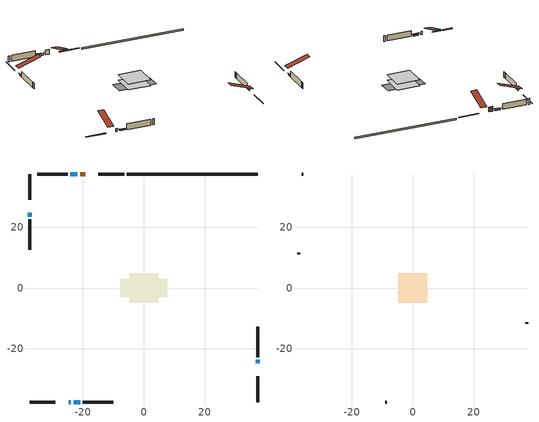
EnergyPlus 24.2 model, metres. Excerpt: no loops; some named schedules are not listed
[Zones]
conditioned space
 floor adiabatic (Floor2 construction): -4.8,-4.8 -4.8,4.8 4.8,4.8 4.8,-4.8 z0.61
 floor adiabatic (AdiabaticFloorConstruction): -4.8,-4.8 -4.8,4.8 4.8,4.8 4.8,-4.8 z0.61
 floor foundation (Slab1 construction): -7.78,-2.96 -7.78,2.96 7.78,2.96 7.78,-2.96 z0
 wall outside (RimJoist1 construction): -6.43,37.47 -14.9,37.47 / -37.47,-37.47 -29.01,-37.47 / -37.47,37.47 -37.47,29.01 / 37.47,-37.47 37.47,-29.01 z0.61:0.91
 wall outside (AdiabaticWallConstruction 1): -19.22,37.47 -20.89,37.47 z0.61:2.64
 wall outside (AdiabaticWallConstruction): -24.69,-37.47 -24,-37.47 z0.61:1.83; 37.47,-24.69 37.47,-23.62 / -23.07,-37.47 -20.94,-37.47 / -37.47,24.69 -37.47,23.47 z0.61:1.02; -21.82,37.47 -24.11,37.47 z0.61:1.22
 wall outside (Wall1 construction): -25.03,37.47 -35,37.47 / -20.01,-37.47 -10.04,-37.47 / -37.47,22.54 -37.47,12.57 / 37.47,-22.69 37.47,-12.72 z0.61:3.05
 wall foundation (FoundationWall1 construction): 37.47,37.47 -5.51,37.47 z0:0.61
 window (WindowConstruction): -24.69,-37.47 -24,-37.47 z0.61:1.83
 window (WindowConstruction 1): 37.47,-24.69 37.47,-23.62 z0.61:1.02
 window (WindowConstruction 2): -23.07,-37.47 -20.94,-37.47 z0.61:1.02
 window (WindowConstruction 3): -37.47,24.69 -37.47,23.47 z0.61:1.02
 window (WindowConstruction 4): -21.82,37.47 -24.11,37.47 z0.61:1.22
 door (Door): -19.22,37.47 -20.89,37.47 z0.61:2.64
 ceiling adiabatic (AdiabaticFloorConstruction): 4.8,-4.8 4.8,4.8 -4.8,4.8 -4.8,-4.8 z0.61
attic - vented
 floor to conditioned space (Floor1 construction Reversed): -4.8,-4.8 -4.8,4.8 4.8,4.8 4.8,-4.8 z3.05
 wall outside (Wall3 construction): -35.93,37.47 -36.54,37.47 / -9.11,-37.47 -8.5,-37.47 / -37.47,11.64 -37.47,11.03 / 37.47,-11.8 37.47,-11.18 z0.61:3.05
 roof outside (Roof1 construction): -18.29,37.47,3.05 -18.29,28.12,6.17 -15.83,28.12,6.17 -15.83,37.47,3.05; -25.62,-37.47,3.05 -25.62,-28.12,6.17 -28.08,-28.12,6.17 -28.08,-37.47,3.05; -37.47,25.62,3.05 -28.12,25.62,6.17 -28.12,28.08,6.17 -37.47,28.08,3.05; 37.47,-25.62,3.05 28.12,-25.62,6.17 28.12,-28.08,6.17 37.47,-28.08,3.05
shading: 37.47,-23.32 37.47,-24.99 37.77,-24.99 37.77,-23.32 z1.31; -20.64,-37.47 -23.37,-37.47 -23.37,-37.77 -20.64,-37.77 z1.31; -37.47,23.17 -37.47,24.99 -37.77,24.99 -37.77,23.17 z1.31; -24.4,37.47 -21.52,37.47 -21.52,37.77 -24.4,37.77 z1.52
[Building]
Building 1: Terrain=Suburbs
[Site:Location]
Windsor AP_ON: Latitude {deg}=42.28; Longitude {deg}=-82.96; Time Zone {hr}=-5; Elevation {m}=190; Keep Site Location Information=Yes
[Site:GroundTemperature:Shallow]
6.34957, 4.46684, 4.31606, 5.20952, 8.79623, 12.3662, 15.4612, 17.4219, 17.5884, 15.9938, 12.9777, 9.51722
[Site:WaterMainsTemperature]
Calculation Method=Schedule; Temperature Schedule=mains temperature schedule
[Material] Roughness=Rough; Thermal Absorptance=0.9
Name | Thickness {m} | Conductivity {W/m-K} | Density {kg/m3} | Specific Heat {J/kg-K} | Solar Absorptance | Visible Absorptance
asphalt or fiberglass shingles | 0.00635 | 0.162714 | 1121.4 | 1465.45 | 0.4 | 0.4
ceiling stud and cavity | 0.1397 | 0.0798965 | 65.682 | 1177.47 | 0.7 | 0.7
concrete 4.0 in. | 0.1016 | 1.803125 | 2242.8 | 837.4 | 0.7 | 0.7
concrete 8.0 in. | 0.2032 | 1.803125 | 2242.8 | 837.4 | 0.7 | 0.7
door material | 0.04445 | 0.053851 | 512.64 | 1214.23 | 0.7 | 0.7
exterior vertical ins | 0.00347186 | 0.029427 | 32.04 | 1214.23 | 0.7 | 0.7
floor covering | 0.0127 | 9.015625 | 54.468 | 1339.84 | 0.6 | 0.6
floor covering 1 | 0.0127 | 0.0433444 | 54.468 | 1339.84 | 0.6 | 0.6
floor rigid ins; wall rigid ins | 0.512978 | 0.029427 | 32.04 | 1214.23 | 0.7 | 0.7
floor stud and cavity | 0.0889 | 0.340671 | 50.32683 | 1063.81 | 0.7 | 0.7
floor stud and cavity 1 | 0.1397 | 1.75129 | 37.0049 | 1207.88 | 0.7 | 0.7
furniture material conditioned space 1 | 0.1524 | 0.115458 | 640.8 | 1214.23 | 0.6 | 0.6
gypsum board | 0.00254 | 0.160291 | 801 | 837.4 | 0.6 | 0.6
gypsum board 1 | 0.0127 | 0.160291 | 801 | 837.4 | 0.6 | 0.6
gypsum board 2 | 0.0127 | 0.160291 | 801 | 837.4 | 0.7 | 0.7
osb sheathing 0.75 in. | 0.01905 | 0.115458 | 512.64 | 1214.23 | 0.7 | 0.7
rim joist stud and cavity | 0.0508 | 0.165372 | 50.32683 | 1063.81 | 0.6 | 0.6
wall stud and cavity | 0.0889 | 0.192541 | 50.32683 | 1063.81 | 0.7 | 0.7
wall stud and cavity 1 | 0.0889 | 6.9971 | 50.32683 | 1063.81 | 0.6 | 0.6
wall stud and cavity 2 | 0.0889 | 0.380278 | 52.3479 | 1209.89 | 0.7 | 0.7
wall stud and cavity 3 | 0.0889 | 0.391764 | 83.0341 | 1211.67 | 0.7 | 0.7
wood siding | 0.00254 | 0.102417 | 544.68 | 1172.36 | 0.4 | 0.4
wood siding 1; wood siding 2; wood siding 3 | 0.0254 | 0.102417 | 544.68 | 1172.36 | 0.7 | 0.7
[WindowMaterial:SimpleGlazingSystem]
Name | U-Factor {W/m2-K} | Solar Heat Gain Coefficient
WindowMaterial | 2.57724 | 0.47
WindowMaterial 1 | 2.71352 | 0.39
WindowMaterial 2 | 2.99571 | 0.39
WindowMaterial 3 | 2.69762 | 0.4
WindowMaterial 4 | 2.69024 | 0.41
[Construction]
AdiabaticFloorConstruction: floor stud and cavity 1, floor rigid ins, osb sheathing 0.75 in., floor covering 1
AdiabaticWallConstruction: wood siding 2, wall rigid ins, wall stud and cavity 2, gypsum board 1
AdiabaticWallConstruction 1: wood siding 3, wall rigid ins, wall stud and cavity 2, gypsum board 1
Door: door material
Floor1 construction Reversed: gypsum board 1, ceiling stud and cavity
Floor2 construction: floor stud and cavity, floor covering
FoundationWall1 construction: concrete 8.0 in., gypsum board 2
furniture construction conditioned space 1: furniture material conditioned space 1
PartitionWallConstruction: gypsum board 1, wall stud and cavity 3, gypsum board 1
RimJoist1 construction: wood siding 1, rim joist stud and cavity
Roof1 construction: asphalt or fiberglass shingles
Slab1 construction: concrete 4.0 in.
Wall1 construction: wood siding, wall stud and cavity, gypsum board
Wall3 construction: wood siding, wall stud and cavity 1
WindowConstruction: WindowMaterial
WindowConstruction 1: WindowMaterial 1
WindowConstruction 2: WindowMaterial 2
WindowConstruction 3: WindowMaterial 3
WindowConstruction 4: WindowMaterial 4
[Zone] Multiplier=1; Part of Total Floor Area=Yes
Name | Volume {m3}
attic - vented | 46.6297
conditioned space | 303.4
[Space]
Name | Zone | Volume {m3}
attic - vented 1 | attic - vented | 46.6297
conditioned space 1 | conditioned space | 303.4
[ZoneInfiltration:EffectiveLeakageArea]
infil attic - vented 1: Zone or Space=attic - vented 1; Schedule=Always On Discrete; Effective Air Leakage Area {cm2}=4096; Stack Coefficient=0.0003863; Wind Coefficient=1.32795e-05
[ZoneMixing]
whole house fan mix: Zone or Space=attic - vented; Schedule=Always On Continuous; Design Flow Rate Calculation Method=Flow/Zone; Design Flow Rate {m3/s}=0; Source Zone or Space=conditioned space
[SurfaceProperty:ExposedFoundationPerimeter]
Slab1: Exposed Perimeter Calculation Method=TotalExposedPerimeter; Total Exposed Perimeter {m}=42.978
[InternalMass] Zone or ZoneList=conditioned space; Space or SpaceList=conditioned space 1
Name | Construction | Surface Area {m2}
furniture mass conditioned space 1 | furniture construction conditioned space 1 | 110.608
partition wall mass | PartitionWallConstruction | 184.36
[Lights]
interior lighting: Zone or ZoneList or Space or SpaceList=conditioned space 1; Schedule=interior lighting schedule; Design Level Calculation Method=LightingLevel; Lighting Level {W}=343.2; Return Air Fraction=0; Fraction Radiant=0.6; Fraction Visible=0.2; Fraction Replaceable=1
[People]
occupants: Zone or ZoneList or Space or SpaceList=conditioned space 1; Number of People Schedule=occupants schedule; Number of People Calculation Method=People; Number of People=3; Fraction Radiant=0.314171; Sensible Heat Fraction=0.56303; Activity Level Schedule=occupants activity schedule; Carbon Dioxide Generation Rate {m3/s-W}=0; Enable ASHRAE 55 Comfort Warnings=No; Mean Radiant Temperature Calculation Type=EnclosureAveraged
[ElectricEquipment] Zone or ZoneList or Space or SpaceList=conditioned space 1; Design Level Calculation Method=EquipmentLevel
Name | Schedule | Design Level {W} | Fraction Latent | Fraction Radiant | Fraction Lost
clothes dryer | clothes dryer schedule | 140.772 | 0.015 | 0.081 | 0.85
clothes washer | clothes washer schedule | 32.1985 | 0.03 | 0.162 | 0.7
cooking range | cooking range schedule | 215.147 | 0.08 | 0.432 | 0.2
dishwasher | dishwasher schedule | 66.8632 | 0.3 | 0.18 | 0.4
fridge | fridge schedule | 72.9452 | 0 | 0.6 | 0
mech vent house fan | mech vent house fan schedule | 0 | 0 | 0 | 1
mech vent house fan cfis | mech vent house fan cfis schedule | 0 | 0 | 0 | 0
misc plug loads | misc plug loads schedule | 494.7 | 0.045 | 0.513 | 0.1
whole house fan | Always On Discrete | 0 | 0 | 0 | 1
[OtherEquipment] Zone or ZoneList or Space or SpaceList=conditioned space 1; Design Level Calculation Method=EquipmentLevel
Name | Fuel Type | Schedule | Design Level {W} | Fraction Latent | Fraction Radiant | Fraction Lost
clothes dryer 1 | Electricity | clothes dryer schedule | 0 | 0.015 | 0.081 | 0.85
cooking range 1 | Electricity | cooking range schedule | 0 | 0.08 | 0.432 | 0.2
general water use latent | None | general water use schedule | 62.594 | 1 | 0 | 0
general water use sensible | None | general water use schedule | -61.6891 | 0 | 0.6 | 0
mech vent house fan latent load | None | Always On Discrete | 0 | 1 | 0 | 0
mech vent house fan sensible load | None | Always On Discrete | 0 | 0 | 0 | 0
water heater energy adjustment1 | NaturalGas | Always On Discrete | 0.01 | 0 | 0 | 1
[ZoneInfiltration:DesignFlowRate] Zone or ZoneList or Space or SpaceList=conditioned space 1; Schedule=Always On Discrete; Design Flow Rate Calculation Method=Flow/Zone; Design Flow Rate {m3/s}=0
infil flow; natural vent flow; whole house fan flow
[ZoneControl:Thermostat]
conditioned space Thermostat: Zone or ZoneList=conditioned space; Control Type Schedule=conditioned space Thermostat Schedule; Control 1=conditioned space temperature setpoint; Temperature Difference Between Cutout And Setpoint {deltaC}=0
[ZoneHVAC:Baseboard:Convective:Electric]
electric baseboard: Availability Schedule=Always On Discrete; Heating Design Capacity {W}=17850.4; Efficiency=1
[Zone equipment]
conditioned space: electric baseboard
[Foundation:Kiva]
Foundation Kiva 1: Initial Indoor Air Temperature {C}=15.5611; Wall Height Above Grade {m}=0.609996; Wall Depth Below Slab {m}=0.2032; Custom Block Material Name 1=exterior vertical ins; Custom Block Depth 1 {m}=0.609996; Custom Block X Position 1 {m}=0.2159; Custom Block Z Position 1 {m}=0
[Foundation:Kiva:Settings]
Soil Conductivity {W/m-K}=0.849921; Soil Density {kg/m3}=1842.3; Soil Specific Heat {J/kg-K}=418.7; Ground Solar Absorptivity=0.9; Ground Thermal Absorptivity=0.9; Ground Surface Roughness {m}=0.03; Far-Field Width {m}=40; Deep-Ground Boundary Condition=ZeroFlux; Deep-Ground Depth {m}=40; Minimum Cell Dimension {m}=0.2; Maximum Cell Growth Coefficient=3; Simulation Timestep=Timestep
[Exterior:Lights]
exterior lighting: Schedule=exterior lighting schedule; Design Level {W}=75.6
[EnergyManagementSystem:GlobalVariable]
infil_program_Qfan
infil_program_Qinf
natural_vent_program_Qnv
natural_vent_program_Qwhf
[EnergyManagementSystem:Sensor]
Name | Output:Variable or Output:Meter Index Key | Output:Variable or Output:Meter
airflow_gain | infil flow | Infiltration Sensible Heat Gain Energy
airflow_gain_1 | natural vent flow | Infiltration Sensible Heat Gain Energy
airflow_gain_2 | whole house fan flow | Infiltration Sensible Heat Gain Energy
airflow_loss | infil flow | Infiltration Sensible Heat Loss Energy
airflow_loss_1 | natural vent flow | Infiltration Sensible Heat Loss Energy
airflow_loss_2 | whole house fan flow | Infiltration Sensible Heat Loss Energy
clg_load_cond |  | Cooling:EnergyTransfer:Zone:CONDITIONED SPACE
clg_sp_s; clg_sp_s_1 | cooling setpoint | Schedule Value
clothes_dryer_exhaust_0_sch_s | clothes dryer exhaust 0 schedule | Schedule Value
conditioned_space_clg_unmet_s | conditioned space | Zone Cooling Setpoint Not Met Time
conditioned_space_htg_unmet_s | conditioned space | Zone Heating Setpoint Not Met Time
cool_season | cooling season schedule | Schedule Value
fridge_tin_s; tin_s; tin_s_1 | conditioned space | Zone Mean Air Temperature
htg_load_cond |  | Heating:EnergyTransfer:Zone:CONDITIONED SPACE
htg_sp_s; htg_sp_s_1 | heating setpoint | Schedule Value
ig_ee_conv | clothes dryer | Electric Equipment Convective Heating Energy
ig_ee_conv_2 | cooking range | Electric Equipment Convective Heating Energy
ig_ee_conv_4 | fridge | Electric Equipment Convective Heating Energy
ig_ee_conv_5 | misc plug loads | Electric Equipment Convective Heating Energy
ig_ee_conv_6 | whole house fan | Electric Equipment Convective Heating Energy
ig_ee_rad | clothes dryer | Electric Equipment Radiant Heating Energy
ig_ee_rad_2 | cooking range | Electric Equipment Radiant Heating Energy
ig_ee_rad_4 | fridge | Electric Equipment Radiant Heating Energy
ig_ee_rad_5 | misc plug loads | Electric Equipment Radiant Heating Energy
ig_ee_rad_6 | whole house fan | Electric Equipment Radiant Heating Energy
ig_lgt_conv | interior lighting | Lights Convective Heating Energy
ig_lgt_rad | interior lighting | Lights Radiant Heating Energy
ig_lgt_vis | interior lighting | Lights Visible Radiation Heating Energy
ig_oe_conv | clothes dryer 1 | Other Equipment Convective Heating Energy
ig_oe_conv_1 | cooking range 1 | Other Equipment Convective Heating Energy
ig_oe_conv_2 | general water use latent | Other Equipment Convective Heating Energy
ig_oe_conv_3 | general water use sensible | Other Equipment Convective Heating Energy
ig_oe_conv_4 | water heater energy adjustment1 | Other Equipment Convective Heating Energy
ig_oe_rad | clothes dryer 1 | Other Equipment Radiant Heating Energy
ig_oe_rad_1 | cooking range 1 | Other Equipment Radiant Heating Energy
ig_oe_rad_2 | general water use latent | Other Equipment Radiant Heating Energy
ig_oe_rad_3 | general water use sensible | Other Equipment Radiant Heating Energy
ig_oe_rad_4 | water heater energy adjustment1 | Other Equipment Radiant Heating Energy
ig_ppl_conv | occupants | People Convective Heating Energy
ig_ppl_rad | occupants | People Radiant Heating Energy
im_conv | furniture mass conditioned space 1 | Surface Inside Face Convection Heat Gain Energy
im_conv_1 | partition wall mass | Surface Inside Face Convection Heat Gain Energy
im_ig | furniture mass conditioned space 1 | Surface Inside Face Internal Gains Radiation Heat Gain Energy
im_ig_1 | partition wall mass | Surface Inside Face Internal Gains Radiation Heat Gain Energy
im_lgt | furniture mass conditioned space 1 | Surface Inside Face Lights Radiation Heat Gain Energy
im_lgt_1 | partition wall mass | Surface Inside Face Lights Radiation Heat Gain Energy
im_sol | furniture mass conditioned space 1 | Surface Inside Face Solar Radiation Heat Gain Energy
im_sol_1 | partition wall mass | Surface Inside Face Solar Radiation Heat Gain Energy
im_surf | furniture mass conditioned space 1 | Surface Inside Face Net Surface Thermal Radiation Heat Gain Energy
im_surf_1 | partition wall mass | Surface Inside Face Net Surface Thermal Radiation Heat Gain Energy
mv_conv | mech vent house fan | Electric Equipment Convective Heating Energy
mv_conv_1 | mech vent house fan cfis | Electric Equipment Convective Heating Energy
mv_conv_2 | mech vent house fan latent load | Other Equipment Convective Heating Energy
mv_conv_3 | mech vent house fan sensible load | Other Equipment Convective Heating Energy
mv_rad | mech vent house fan | Electric Equipment Radiant Heating Energy
mv_rad_1 | mech vent house fan cfis | Electric Equipment Radiant Heating Energy
mv_rad_2 | mech vent house fan latent load | Other Equipment Radiant Heating Energy
mv_rad_3 | mech vent house fan sensible load | Other Equipment Radiant Heating Energy
natural_vent_s | natural vent schedule | Schedule Value
out_pb_s |  | Site Outdoor Air Barometric Pressure
out_wt_s |  | Site Outdoor Air Humidity Ratio
site_vw_s |  | Site Wind Speed
ss_back_out | Window1 | Surface Window Shortwave from Zone Back Out Window Heat Transfer Rate
ss_back_out_1 | Window2 | Surface Window Shortwave from Zone Back Out Window Heat Transfer Rate
ss_back_out_2 | Window3 | Surface Window Shortwave from Zone Back Out Window Heat Transfer Rate
ss_back_out_3 | Window5 | Surface Window Shortwave from Zone Back Out Window Heat Transfer Rate
ss_back_out_4 | Window6 | Surface Window Shortwave from Zone Back Out Window Heat Transfer Rate
ss_conv | Door1 | Surface Inside Face Convection Heat Gain Energy
ss_conv_1 | Window1 | Surface Inside Face Convection Heat Gain Energy
ss_conv_2 | Window2 | Surface Inside Face Convection Heat Gain Energy
ss_conv_3 | Window3 | Surface Inside Face Convection Heat Gain Energy
ss_conv_4 | Window5 | Surface Inside Face Convection Heat Gain Energy
ss_conv_5 | Window6 | Surface Inside Face Convection Heat Gain Energy
ss_ig | Door1 | Surface Inside Face Internal Gains Radiation Heat Gain Energy
ss_ig_1 | Window1 | Surface Inside Face Internal Gains Radiation Heat Gain Energy
ss_ig_2 | Window2 | Surface Inside Face Internal Gains Radiation Heat Gain Energy
ss_ig_3 | Window3 | Surface Inside Face Internal Gains Radiation Heat Gain Energy
ss_ig_4 | Window5 | Surface Inside Face Internal Gains Radiation Heat Gain Energy
ss_ig_5 | Window6 | Surface Inside Face Internal Gains Radiation Heat Gain Energy
ss_lgt | Door1 | Surface Inside Face Lights Radiation Heat Gain Energy
ss_sol | Door1 | Surface Inside Face Solar Radiation Heat Gain Energy
ss_surf | Door1 | Surface Inside Face Net Surface Thermal Radiation Heat Gain Energy
ss_surf_1 | Window1 | Surface Inside Face Net Surface Thermal Radiation Heat Gain Energy
ss_surf_2 | Window2 | Surface Inside Face Net Surface Thermal Radiation Heat Gain Energy
ss_surf_3 | Window3 | Surface Inside Face Net Surface Thermal Radiation Heat Gain Energy
ss_surf_4 | Window5 | Surface Inside Face Net Surface Thermal Radiation Heat Gain Energy
ss_surf_5 | Window6 | Surface Inside Face Net Surface Thermal Radiation Heat Gain Energy
ss_trans_in | Window1 | Surface Window Transmitted Solar Radiation Rate
ss_trans_in_1 | Window2 | Surface Window Transmitted Solar Radiation Rate
ss_trans_in_2 | Window3 | Surface Window Transmitted Solar Radiation Rate
ss_trans_in_3 | Window5 | Surface Window Transmitted Solar Radiation Rate
ss_trans_in_4 | Window6 | Surface Window Transmitted Solar Radiation Rate
ss_trans_out | Window1 | Surface Inside Face Initial Transmitted Diffuse Transmitted Out Window Solar Radiation Rate
ss_trans_out_1 | Window2 | Surface Inside Face Initial Transmitted Diffuse Transmitted Out Window Solar Radiation Rate
ss_trans_out_2 | Window3 | Surface Inside Face Initial Transmitted Diffuse Transmitted Out Window Solar Radiation Rate
ss_trans_out_3 | Window5 | Surface Inside Face Initial Transmitted Diffuse Transmitted Out Window Solar Radiation Rate
ss_trans_out_4 | Window6 | Surface Inside Face Initial Transmitted Diffuse Transmitted Out Window Solar Radiation Rate
s_conv | Floor1 | Surface Inside Face Convection Heat Gain Energy
s_conv_1 | Floor2 | Surface Inside Face Convection Heat Gain Energy
s_conv_10 | Wall1:0 | Surface Inside Face Convection Heat Gain Energy
s_conv_11 | Wall1:180 | Surface Inside Face Convection Heat Gain Energy
s_conv_12 | Wall1:270 | Surface Inside Face Convection Heat Gain Energy
s_conv_13 | Wall1:90 | Surface Inside Face Convection Heat Gain Energy
s_conv_2 | FoundationWall1 | Surface Inside Face Convection Heat Gain Energy
s_conv_3 | inferred conditioned ceiling | Surface Inside Face Convection Heat Gain Energy
s_conv_4 | inferred conditioned floor | Surface Inside Face Convection Heat Gain Energy
s_conv_5 | RimJoist1:0 | Surface Inside Face Convection Heat Gain Energy
s_conv_6 | RimJoist1:180 | Surface Inside Face Convection Heat Gain Energy
s_conv_7 | RimJoist1:270 | Surface Inside Face Convection Heat Gain Energy
s_conv_8 | RimJoist1:90 | Surface Inside Face Convection Heat Gain Energy
s_conv_9 | Slab1 | Surface Inside Face Convection Heat Gain Energy
s_ig | Floor1 | Surface Inside Face Internal Gains Radiation Heat Gain Energy
s_ig_1 | Floor2 | Surface Inside Face Internal Gains Radiation Heat Gain Energy
s_ig_10 | Wall1:0 | Surface Inside Face Internal Gains Radiation Heat Gain Energy
s_ig_11 | Wall1:180 | Surface Inside Face Internal Gains Radiation Heat Gain Energy
s_ig_12 | Wall1:270 | Surface Inside Face Internal Gains Radiation Heat Gain Energy
s_ig_13 | Wall1:90 | Surface Inside Face Internal Gains Radiation Heat Gain Energy
s_ig_2 | FoundationWall1 | Surface Inside Face Internal Gains Radiation Heat Gain Energy
s_ig_3 | inferred conditioned ceiling | Surface Inside Face Internal Gains Radiation Heat Gain Energy
s_ig_4 | inferred conditioned floor | Surface Inside Face Internal Gains Radiation Heat Gain Energy
s_ig_5 | RimJoist1:0 | Surface Inside Face Internal Gains Radiation Heat Gain Energy
s_ig_6 | RimJoist1:180 | Surface Inside Face Internal Gains Radiation Heat Gain Energy
s_ig_7 | RimJoist1:270 | Surface Inside Face Internal Gains Radiation Heat Gain Energy
s_ig_8 | RimJoist1:90 | Surface Inside Face Internal Gains Radiation Heat Gain Energy
s_ig_9 | Slab1 | Surface Inside Face Internal Gains Radiation Heat Gain Energy
s_lgt | Floor1 | Surface Inside Face Lights Radiation Heat Gain Energy
s_lgt_1 | Floor2 | Surface Inside Face Lights Radiation Heat Gain Energy
s_lgt_10 | Wall1:0 | Surface Inside Face Lights Radiation Heat Gain Energy
s_lgt_11 | Wall1:180 | Surface Inside Face Lights Radiation Heat Gain Energy
s_lgt_12 | Wall1:270 | Surface Inside Face Lights Radiation Heat Gain Energy
s_lgt_13 | Wall1:90 | Surface Inside Face Lights Radiation Heat Gain Energy
s_lgt_2 | FoundationWall1 | Surface Inside Face Lights Radiation Heat Gain Energy
s_lgt_3 | inferred conditioned ceiling | Surface Inside Face Lights Radiation Heat Gain Energy
s_lgt_4 | inferred conditioned floor | Surface Inside Face Lights Radiation Heat Gain Energy
s_lgt_5 | RimJoist1:0 | Surface Inside Face Lights Radiation Heat Gain Energy
s_lgt_6 | RimJoist1:180 | Surface Inside Face Lights Radiation Heat Gain Energy
s_lgt_7 | RimJoist1:270 | Surface Inside Face Lights Radiation Heat Gain Energy
s_lgt_8 | RimJoist1:90 | Surface Inside Face Lights Radiation Heat Gain Energy
s_lgt_9 | Slab1 | Surface Inside Face Lights Radiation Heat Gain Energy
s_sol | Floor1 | Surface Inside Face Solar Radiation Heat Gain Energy
s_sol_1 | Floor2 | Surface Inside Face Solar Radiation Heat Gain Energy
s_sol_10 | Wall1:0 | Surface Inside Face Solar Radiation Heat Gain Energy
s_sol_11 | Wall1:180 | Surface Inside Face Solar Radiation Heat Gain Energy
s_sol_12 | Wall1:270 | Surface Inside Face Solar Radiation Heat Gain Energy
s_sol_13 | Wall1:90 | Surface Inside Face Solar Radiation Heat Gain Energy
s_sol_2 | FoundationWall1 | Surface Inside Face Solar Radiation Heat Gain Energy
s_sol_3 | inferred conditioned ceiling | Surface Inside Face Solar Radiation Heat Gain Energy
s_sol_4 | inferred conditioned floor | Surface Inside Face Solar Radiation Heat Gain Energy
s_sol_5 | RimJoist1:0 | Surface Inside Face Solar Radiation Heat Gain Energy
s_sol_6 | RimJoist1:180 | Surface Inside Face Solar Radiation Heat Gain Energy
s_sol_7 | RimJoist1:270 | Surface Inside Face Solar Radiation Heat Gain Energy
s_sol_8 | RimJoist1:90 | Surface Inside Face Solar Radiation Heat Gain Energy
s_sol_9 | Slab1 | Surface Inside Face Solar Radiation Heat Gain Energy
s_surf | Floor1 | Surface Inside Face Net Surface Thermal Radiation Heat Gain Energy
s_surf_1 | Floor2 | Surface Inside Face Net Surface Thermal Radiation Heat Gain Energy
s_surf_10 | Wall1:0 | Surface Inside Face Net Surface Thermal Radiation Heat Gain Energy
s_surf_11 | Wall1:180 | Surface Inside Face Net Surface Thermal Radiation Heat Gain Energy
s_surf_12 | Wall1:270 | Surface Inside Face Net Surface Thermal Radiation Heat Gain Energy
s_surf_13 | Wall1:90 | Surface Inside Face Net Surface Thermal Radiation Heat Gain Energy
s_surf_2 | FoundationWall1 | Surface Inside Face Net Surface Thermal Radiation Heat Gain Energy
s_surf_3 | inferred conditioned ceiling | Surface Inside Face Net Surface Thermal Radiation Heat Gain Energy
s_surf_4 | inferred conditioned floor | Surface Inside Face Net Surface Thermal Radiation Heat Gain Energy
s_surf_5 | RimJoist1:0 | Surface Inside Face Net Surface Thermal Radiation Heat Gain Energy
s_surf_6 | RimJoist1:180 | Surface Inside Face Net Surface Thermal Radiation Heat Gain Energy
s_surf_7 | RimJoist1:270 | Surface Inside Face Net Surface Thermal Radiation Heat Gain Energy
s_surf_8 | RimJoist1:90 | Surface Inside Face Net Surface Thermal Radiation Heat Gain Energy
s_surf_9 | Slab1 | Surface Inside Face Net Surface Thermal Radiation Heat Gain Energy
tout_s | conditioned space | Zone Outdoor Air Drybulb Temperature
win_s | conditioned space | Zone Air Humidity Ratio
[EnergyManagementSystem:Actuator]
Name | Actuated Component Unique | Actuated Component Type | Actuated Component Control Type
fridge_schedule_act | fridge schedule | Schedule:Constant | Schedule Value
infil_flow_act | infil flow | Zone Infiltration | Air Exchange Flow Rate
mech_vent_house_fan_cfis_act | mech vent house fan cfis | ElectricEquipment | Electricity Rate
mech_vent_house_fan_latent_load_act | mech vent house fan latent load | OtherEquipment | Power Level
mech_vent_house_fan_sensible_load_act | mech vent house fan sensible load | OtherEquipment | Power Level
natural_vent_flow_act | natural vent flow | Zone Infiltration | Air Exchange Flow Rate
water_heater_ec_adj_act | water heater energy adjustment1 | OtherEquipment | Power Level
whole_house_fan_act | whole house fan | ElectricEquipment | Electricity Rate
whole_house_fan_flow_act | whole house fan flow | Zone Infiltration | Air Exchange Flow Rate
whole_house_fan_mix_act | whole house fan mix | ZoneMixing | Air Exchange Flow Rate
